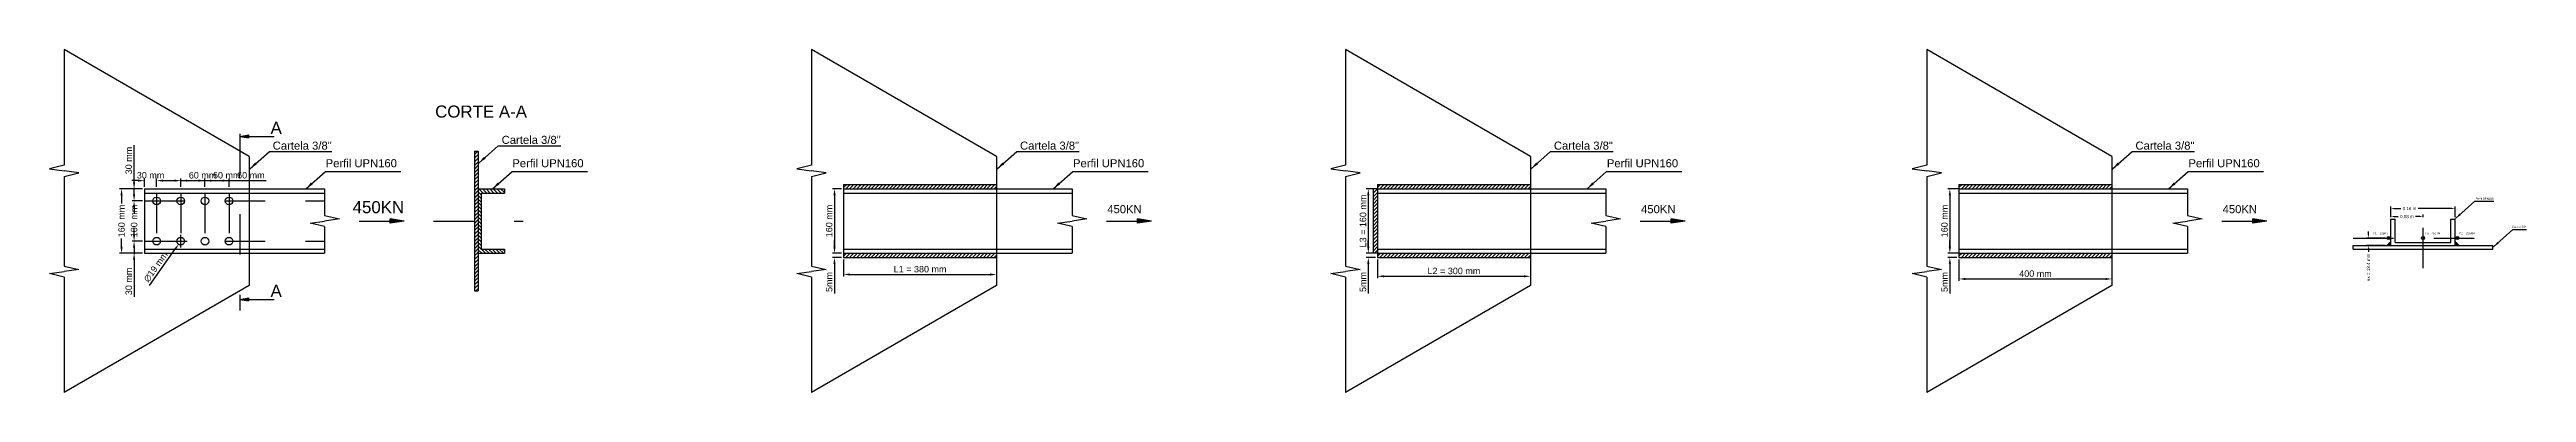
# Model space of a CAD drawing. Extents: x 274.46 to 280.61, y 48.22 to 49.07.
import ezdxf

# ---------------------------------------------------------------- set-up
doc = ezdxf.new("R2010")
doc.units = 0
doc.linetypes.add('ACAD_ISO03W100', pattern=[30, 12, -18])
doc.linetypes.add('DASHDOT', pattern=[25.4, 12.7, -6.35, 0, -6.35])
doc.layers.get('0').update_dxf_attribs({"linetype": 'CONTINUOUS'})
doc.layers.get('Defpoints').update_dxf_attribs({"linetype": 'CONTINUOUS'})
doc.layers.add('Cotas', color=250, linetype='CONTINUOUS')
doc.styles.get("Standard").update_dxf_attribs({"font": 'arial.ttf', "height": 0.008})
doc.dimstyles.new('Copy of STANDARD', dxfattribs={"dimtxt": 0.18, "dimasz": 0.008, "dimexe": 0.005, "dimexo": 0.005, "dimgap": 0.005, "dimtad": 0, "dimzin": 0, "dimdsep": 46, "dimtxsty": 'Standard', "dimcen": 0.008, "dimadec": 0, "dimazin": 0, "dimtfac": 1, "dimtofl": 0, "dimtmove": 0, "dimatfit": 3, "dimfxl": 0, "dimtolj": 1, "dimtzin": 0, "dimarcsym": 0})
doc.dimstyles.get("Standard").update_dxf_attribs({"dimtxt": 0.18, "dimasz": 0.016, "dimexe": 0.005, "dimexo": 0.005, "dimgap": 0.005, "dimtad": 0, "dimzin": 0, "dimdsep": 46, "dimtxsty": 'Standard', "dimcen": 0.016, "dimadec": 0, "dimazin": 0, "dimtfac": 1, "dimtofl": 0, "dimtmove": 0, "dimatfit": 3, "dimfxl": 0, "dimtolj": 1, "dimtzin": 0, "dimarcsym": 0})
pattern_1 = [(45, (1.326031, 0), (-0.00449012806, 0.00449012806), [])]
pattern_2 = [(45, (2.7706215, 0), (-0.00449012806, 0.00449012806), [])]

# ---------------------------------------------------------------- blocks, each defined once
blk = doc.blocks.new('*D0')
at = {"layer": 'Cotas', "color": 0, "lineweight": -2}
for p, q in [((274.6889, 48.7239), (274.6318, 48.7239)), ((274.6368, 48.7079), (274.6368, 48.6874)), ((274.6889, 48.5639), (274.6318, 48.5639)), ((274.6368, 48.5799), (274.6368, 48.6005))]:
    blk.add_line(p, q, dxfattribs=at)
at = {"layer": 'Cotas', "color": 0}
for points in [[(274.6341, 48.7079), (274.6394, 48.7079), (274.6368, 48.7239)], [(274.6341, 48.5799), (274.6394, 48.5799), (274.6368, 48.5639)]]:
    blk.add_solid(points, dxfattribs=at)
at = {"layer": 'Defpoints', "color": 0}
for p in [(274.6368, 48.7239), (274.6939, 48.7239), (274.6939, 48.5639)]:
    blk.add_point(p, dxfattribs=at)
at = {"layer": 'Cotas', "color": 0, "insert": (274.6368, 48.6439), "char_height": 0.016, "attachment_point": 5, "rotation": 90}
blk.add_mtext('\\A1;160 mm', dxfattribs=at)
blk = doc.blocks.new('*D1')
at = {"layer": 'Cotas', "color": 0, "lineweight": -2}
for p, q in [((274.6889, 48.6939), (274.6629, 48.6939)), ((274.6679, 48.7099), (274.6679, 48.7259)), ((274.6889, 48.5939), (274.6629, 48.5939)), ((274.6679, 48.5779), (274.6679, 48.5619))]:
    blk.add_line(p, q, dxfattribs=at)
at = {"layer": 'Cotas', "color": 0}
for points in [[(274.6652, 48.7099), (274.6706, 48.7099), (274.6679, 48.6939)], [(274.6652, 48.5779), (274.6706, 48.5779), (274.6679, 48.5939)]]:
    blk.add_solid(points, dxfattribs=at)
at = {"layer": 'Defpoints', "color": 0}
for p in [(274.6679, 48.6939), (274.6939, 48.6939), (274.6939, 48.5939)]:
    blk.add_point(p, dxfattribs=at)
at = {"layer": 'Cotas', "color": 0, "insert": (274.6679, 48.6439), "char_height": 0.016, "attachment_point": 5, "rotation": 90}
blk.add_mtext('\\A1;100 mm', dxfattribs=at)
blk = doc.blocks.new('*D2')
at = {"layer": 'Cotas', "color": 0, "lineweight": -2}
for p, q in [((274.7239, 48.7289), (274.7239, 48.7491)), ((274.7399, 48.7441), (274.7679, 48.7441)), ((274.7839, 48.7289), (274.7839, 48.7491)), ((274.7839, 48.7441), (274.876, 48.7441))]:
    blk.add_line(p, q, dxfattribs=at)
at = {"layer": 'Cotas', "color": 0}
for points in [[(274.7399, 48.7468), (274.7399, 48.7415), (274.7239, 48.7441)], [(274.7679, 48.7468), (274.7679, 48.7415), (274.7839, 48.7441)]]:
    blk.add_solid(points, dxfattribs=at)
at = {"layer": 'Defpoints', "color": 0}
for p in [(274.7839, 48.7441), (274.7239, 48.7239), (274.7839, 48.7239)]:
    blk.add_point(p, dxfattribs=at)
at = {"layer": 'Cotas', "color": 0, "insert": (274.838, 48.7573), "char_height": 0.016, "attachment_point": 5}
blk.add_mtext('\\A1;60 mm', dxfattribs=at)
blk = doc.blocks.new('*D3')
at = {"layer": 'Cotas', "color": 0, "lineweight": -2}
for p, q in [((274.7839, 48.7289), (274.7839, 48.7491)), ((274.7999, 48.7441), (274.8279, 48.7441)), ((274.8439, 48.7289), (274.8439, 48.7491)), ((274.8439, 48.7441), (274.936, 48.7441))]:
    blk.add_line(p, q, dxfattribs=at)
at = {"layer": 'Cotas', "color": 0}
for points in [[(274.7999, 48.7468), (274.7999, 48.7415), (274.7839, 48.7441)], [(274.8279, 48.7468), (274.8279, 48.7415), (274.8439, 48.7441)]]:
    blk.add_solid(points, dxfattribs=at)
at = {"layer": 'Defpoints', "color": 0}
for p in [(274.8439, 48.7441), (274.7839, 48.7239), (274.8439, 48.7239)]:
    blk.add_point(p, dxfattribs=at)
at = {"layer": 'Cotas', "color": 0, "insert": (274.898, 48.7573), "char_height": 0.016, "attachment_point": 5}
blk.add_mtext('\\A1;60 mm', dxfattribs=at)
blk = doc.blocks.new('*D4')
at = {"layer": 'Cotas', "color": 0, "lineweight": -2}
for p, q in [((274.8439, 48.7289), (274.8439, 48.7491)), ((274.8599, 48.7441), (274.8879, 48.7441)), ((274.9039, 48.7289), (274.9039, 48.7491)), ((274.9039, 48.7441), (274.996, 48.7441))]:
    blk.add_line(p, q, dxfattribs=at)
at = {"layer": 'Cotas', "color": 0}
for points in [[(274.8599, 48.7468), (274.8599, 48.7415), (274.8439, 48.7441)], [(274.8879, 48.7468), (274.8879, 48.7415), (274.9039, 48.7441)]]:
    blk.add_solid(points, dxfattribs=at)
at = {"layer": 'Defpoints', "color": 0}
for p in [(274.9039, 48.7441), (274.8439, 48.7239), (274.9039, 48.7239)]:
    blk.add_point(p, dxfattribs=at)
at = {"layer": 'Cotas', "color": 0, "insert": (274.958, 48.7573), "char_height": 0.016, "attachment_point": 5}
blk.add_mtext('\\A1;60 mm', dxfattribs=at)
blk = doc.blocks.new('*D5')
at = {"layer": 'Cotas', "color": 0, "lineweight": -2}
for p, q in [((274.6779, 48.7441), (274.6619, 48.7441)), ((274.6939, 48.7289), (274.6939, 48.7491)), ((274.7239, 48.7289), (274.7239, 48.7491)), ((274.7399, 48.7441), (274.7559, 48.7441))]:
    blk.add_line(p, q, dxfattribs=at)
at = {"layer": 'Cotas', "color": 0}
for points in [[(274.6779, 48.7468), (274.6779, 48.7415), (274.6939, 48.7441)], [(274.7399, 48.7468), (274.7399, 48.7415), (274.7239, 48.7441)]]:
    blk.add_solid(points, dxfattribs=at)
at = {"layer": 'Defpoints', "color": 0}
for p in [(274.7239, 48.7441), (274.6939, 48.7239), (274.7239, 48.7239)]:
    blk.add_point(p, dxfattribs=at)
at = {"layer": 'Cotas', "color": 0, "insert": (274.7089, 48.7573), "char_height": 0.016, "attachment_point": 5}
blk.add_mtext('\\A1;30 mm', dxfattribs=at)
blk = doc.blocks.new('*D6')
at = {"layer": 'Cotas', "color": 0, "lineweight": -2}
for p, q in [((274.6679, 48.6099), (274.6679, 48.6259)), ((274.6889, 48.5939), (274.6629, 48.5939)), ((274.6889, 48.5639), (274.6629, 48.5639)), ((274.6679, 48.5479), (274.6679, 48.456))]:
    blk.add_line(p, q, dxfattribs=at)
at = {"layer": 'Cotas', "color": 0}
for points in [[(274.6652, 48.6099), (274.6706, 48.6099), (274.6679, 48.5939)], [(274.6652, 48.5479), (274.6706, 48.5479), (274.6679, 48.5639)]]:
    blk.add_solid(points, dxfattribs=at)
at = {"layer": 'Defpoints', "color": 0}
for p in [(274.6679, 48.5939), (274.6939, 48.5939), (274.6939, 48.5639)]:
    blk.add_point(p, dxfattribs=at)
at = {"layer": 'Cotas', "color": 0, "insert": (274.6547, 48.494), "char_height": 0.016, "attachment_point": 5, "rotation": 90}
blk.add_mtext('\\A1;30 mm', dxfattribs=at)
blk = doc.blocks.new('*D7')
at = {"layer": 'Cotas', "color": 0, "lineweight": -2}
for p, q in [((274.6679, 48.7399), (274.6679, 48.8319)), ((274.6889, 48.7239), (274.6629, 48.7239)), ((274.6889, 48.6939), (274.6629, 48.6939)), ((274.6679, 48.6779), (274.6679, 48.6619))]:
    blk.add_line(p, q, dxfattribs=at)
at = {"layer": 'Cotas', "color": 0}
for points in [[(274.6652, 48.7399), (274.6706, 48.7399), (274.6679, 48.7239)], [(274.6652, 48.6779), (274.6706, 48.6779), (274.6679, 48.6939)]]:
    blk.add_solid(points, dxfattribs=at)
at = {"layer": 'Defpoints', "color": 0}
for p in [(274.6679, 48.6939), (274.6939, 48.7239), (274.6939, 48.6939)]:
    blk.add_point(p, dxfattribs=at)
at = {"layer": 'Cotas', "color": 0, "insert": (274.6547, 48.7939), "char_height": 0.016, "attachment_point": 5, "rotation": 90}
blk.add_mtext('\\A1;30 mm', dxfattribs=at)
blk = doc.blocks.new('*D8')
at = {"layer": 'Cotas', "color": 0, "lineweight": -2}
for p, q in [((274.7839, 48.5779), (274.7839, 48.6099)), ((274.7059, 48.484), (274.7692, 48.5731)), ((274.7679, 48.5939), (274.7999, 48.5939))]:
    blk.add_line(p, q, dxfattribs=at)
at = {"layer": 'Cotas', "color": 0}
blk.add_solid([(274.767, 48.5747), (274.7714, 48.5716), (274.7785, 48.5862)], dxfattribs=at)
at = {"layer": 'Defpoints', "color": 0}
for p in [(274.7785, 48.5862), (274.7894, 48.6017)]:
    blk.add_point(p, dxfattribs=at)
at = {"layer": 'Cotas', "color": 0, "insert": (274.7218, 48.5299), "char_height": 0.016, "attachment_point": 5, "rotation": 54.62993}
blk.add_mtext('\\A1;∅19 mm', dxfattribs=at)
blk = doc.blocks.new('*D58')
at = {"layer": 'Cotas', "color": 0, "lineweight": -2}
for p, q in [((276.4304, 48.5483), (276.4304, 48.5061)), ((276.8104, 48.5483), (276.8104, 48.5061)), ((276.4464, 48.5111), (276.7944, 48.5111))]:
    blk.add_line(p, q, dxfattribs=at)
at = {"layer": 'Cotas', "color": 0}
for points in [[(276.4464, 48.5138), (276.4464, 48.5085), (276.4304, 48.5111)], [(276.7944, 48.5138), (276.7944, 48.5085), (276.8104, 48.5111)]]:
    blk.add_solid(points, dxfattribs=at)
at = {"layer": 'Defpoints', "color": 0}
for p in [(276.4304, 48.5533), (276.8104, 48.5533), (276.8104, 48.5111)]:
    blk.add_point(p, dxfattribs=at)
at = {"layer": 'Cotas', "color": 0, "insert": (276.6204, 48.5243), "char_height": 0.016, "attachment_point": 5}
blk.add_mtext('\\A1;L1 = 380 mm', dxfattribs=at)
blk = doc.blocks.new('*D59')
at = {"layer": 'Cotas', "color": 0, "lineweight": -2}
for p, q in [((276.4254, 48.7239), (276.4027, 48.7239)), ((276.4077, 48.7079), (276.4077, 48.5799)), ((276.4254, 48.5639), (276.4027, 48.5639))]:
    blk.add_line(p, q, dxfattribs=at)
at = {"layer": 'Cotas', "color": 0}
for points in [[(276.405, 48.7079), (276.4104, 48.7079), (276.4077, 48.7239)], [(276.405, 48.5799), (276.4104, 48.5799), (276.4077, 48.5639)]]:
    blk.add_solid(points, dxfattribs=at)
at = {"layer": 'Defpoints', "color": 0}
for p in [(276.4304, 48.7239), (276.4077, 48.5639), (276.4304, 48.5639)]:
    blk.add_point(p, dxfattribs=at)
at = {"layer": 'Cotas', "color": 0, "insert": (276.3945, 48.6439), "char_height": 0.016, "attachment_point": 5, "rotation": 90}
blk.add_mtext('\\A1;160 mm', dxfattribs=at)
blk = doc.blocks.new('*D60')
at = {"layer": 'Cotas', "color": 0, "lineweight": -2}
for p, q in [((276.4254, 48.5639), (276.4027, 48.5639)), ((276.4254, 48.5533), (276.4027, 48.5533)), ((276.4077, 48.5799), (276.4077, 48.5959)), ((276.4077, 48.5373), (276.4077, 48.464))]:
    blk.add_line(p, q, dxfattribs=at)
at = {"layer": 'Cotas', "color": 0}
for points in [[(276.405, 48.5799), (276.4104, 48.5799), (276.4077, 48.5639)], [(276.405, 48.5373), (276.4104, 48.5373), (276.4077, 48.5533)]]:
    blk.add_solid(points, dxfattribs=at)
at = {"layer": 'Defpoints', "color": 0}
for p in [(276.4077, 48.5533), (276.4304, 48.5639), (276.4304, 48.5533)]:
    blk.add_point(p, dxfattribs=at)
at = {"layer": 'Cotas', "color": 0, "insert": (276.3946, 48.4926), "char_height": 0.016, "attachment_point": 5, "rotation": 90}
blk.add_mtext('\\A1;5mm', dxfattribs=at)
blk = doc.blocks.new('*D63')
at = {"layer": 'Cotas', "color": 0, "lineweight": -2}
for p, q in [((277.7514, 48.5639), (277.7287, 48.5639)), ((277.7514, 48.5533), (277.7287, 48.5533)), ((277.7337, 48.5799), (277.7337, 48.5959)), ((277.7337, 48.5373), (277.7337, 48.464))]:
    blk.add_line(p, q, dxfattribs=at)
at = {"layer": 'Cotas', "color": 0}
for points in [[(277.7311, 48.5799), (277.7364, 48.5799), (277.7337, 48.5639)], [(277.7311, 48.5373), (277.7364, 48.5373), (277.7337, 48.5533)]]:
    blk.add_solid(points, dxfattribs=at)
at = {"layer": 'Defpoints', "color": 0}
for p in [(277.7337, 48.5533), (277.7564, 48.5639), (277.7564, 48.5533)]:
    blk.add_point(p, dxfattribs=at)
at = {"layer": 'Cotas', "color": 0, "insert": (277.7206, 48.4926), "char_height": 0.016, "attachment_point": 5, "rotation": 90}
blk.add_mtext('\\A1;5mm', dxfattribs=at)
blk = doc.blocks.new('*D61')
at = {"layer": 'Cotas', "color": 0, "lineweight": -2}
for p, q in [((277.7564, 48.5483), (277.7564, 48.5017)), ((278.1364, 48.5483), (278.1364, 48.5017)), ((277.7724, 48.5067), (278.1204, 48.5067))]:
    blk.add_line(p, q, dxfattribs=at)
at = {"layer": 'Cotas', "color": 0}
for points in [[(277.7724, 48.5093), (277.7724, 48.504), (277.7564, 48.5067)], [(278.1204, 48.5093), (278.1204, 48.504), (278.1364, 48.5067)]]:
    blk.add_solid(points, dxfattribs=at)
at = {"layer": 'Defpoints', "color": 0}
for p in [(277.7564, 48.5533), (278.1364, 48.5533), (278.1364, 48.5067)]:
    blk.add_point(p, dxfattribs=at)
at = {"layer": 'Cotas', "color": 0, "insert": (277.9464, 48.5199), "char_height": 0.016, "attachment_point": 5}
blk.add_mtext('\\A1;L2 = 300 mm', dxfattribs=at)
blk = doc.blocks.new('*D66')
at = {"layer": 'Cotas', "color": 0, "lineweight": -2}
for p, q in [((279.201, 48.5483), (279.201, 48.4951)), ((279.581, 48.5483), (279.581, 48.4951)), ((279.217, 48.5001), (279.565, 48.5001))]:
    blk.add_line(p, q, dxfattribs=at)
at = {"layer": 'Cotas', "color": 0}
for points in [[(279.217, 48.5027), (279.217, 48.4974), (279.201, 48.5001)], [(279.565, 48.5027), (279.565, 48.4974), (279.581, 48.5001)]]:
    blk.add_solid(points, dxfattribs=at)
at = {"layer": 'Defpoints', "color": 0}
for p in [(279.201, 48.5533), (279.581, 48.5533), (279.581, 48.5001)]:
    blk.add_point(p, dxfattribs=at)
at = {"layer": 'Cotas', "color": 0, "insert": (279.391, 48.5132), "char_height": 0.016, "attachment_point": 5}
blk.add_mtext('\\A1;400 mm', dxfattribs=at)
blk = doc.blocks.new('*D65')
at = {"layer": 'Cotas', "color": 0, "lineweight": -2}
for p, q in [((279.196, 48.7239), (279.1733, 48.7239)), ((279.1783, 48.7079), (279.1783, 48.5799)), ((279.196, 48.5639), (279.1733, 48.5639))]:
    blk.add_line(p, q, dxfattribs=at)
at = {"layer": 'Cotas', "color": 0}
for points in [[(279.1756, 48.7079), (279.181, 48.7079), (279.1783, 48.7239)], [(279.1756, 48.5799), (279.181, 48.5799), (279.1783, 48.5639)]]:
    blk.add_solid(points, dxfattribs=at)
at = {"layer": 'Defpoints', "color": 0}
for p in [(279.201, 48.7239), (279.1783, 48.5639), (279.201, 48.5639)]:
    blk.add_point(p, dxfattribs=at)
at = {"layer": 'Cotas', "color": 0, "insert": (279.1651, 48.6439), "char_height": 0.016, "attachment_point": 5, "rotation": 90}
blk.add_mtext('\\A1;160 mm', dxfattribs=at)
blk = doc.blocks.new('*D64')
at = {"layer": 'Cotas', "color": 0, "lineweight": -2}
for p, q in [((279.196, 48.5639), (279.1733, 48.5639)), ((279.196, 48.5533), (279.1733, 48.5533)), ((279.1783, 48.5799), (279.1783, 48.5959)), ((279.1783, 48.5373), (279.1783, 48.464))]:
    blk.add_line(p, q, dxfattribs=at)
at = {"layer": 'Cotas', "color": 0}
for points in [[(279.1756, 48.5799), (279.181, 48.5799), (279.1783, 48.5639)], [(279.1756, 48.5373), (279.181, 48.5373), (279.1783, 48.5533)]]:
    blk.add_solid(points, dxfattribs=at)
at = {"layer": 'Defpoints', "color": 0}
for p in [(279.1783, 48.5533), (279.201, 48.5639), (279.201, 48.5533)]:
    blk.add_point(p, dxfattribs=at)
at = {"layer": 'Cotas', "color": 0, "insert": (279.1652, 48.4926), "char_height": 0.016, "attachment_point": 5, "rotation": 90}
blk.add_mtext('\\A1;5mm', dxfattribs=at)
blk = doc.blocks.new('*D67')
at = {"layer": 'Cotas', "color": 0, "lineweight": -2}
for p, q in [((280.2181, 48.6097), (280.2181, 48.6177)), ((280.2593, 48.6017), (280.2131, 48.6017)), ((280.2593, 48.5833), (280.2131, 48.5833)), ((280.2181, 48.5753), (280.2181, 48.5673))]:
    blk.add_line(p, q, dxfattribs=at)
at = {"layer": 'Cotas', "color": 0}
for points in [[(280.2168, 48.6097), (280.2194, 48.6097), (280.2181, 48.6017)], [(280.2168, 48.5753), (280.2194, 48.5753), (280.2181, 48.5833)]]:
    blk.add_solid(points, dxfattribs=at)
at = {"layer": 'Defpoints', "color": 0}
for p in [(280.2181, 48.5833), (280.2643, 48.6017), (280.2643, 48.5833)]:
    blk.add_point(p, dxfattribs=at)
at = {"layer": 'Cotas', "color": 0, "insert": (280.2181, 48.5289), "char_height": 0.008, "attachment_point": 5, "rotation": 90}
blk.add_mtext('\\A1;ex = 18.4 mm', dxfattribs=at)
blk = doc.blocks.new('*D68')
at = {"layer": 'Cotas', "color": 0, "lineweight": -2}
for p, q in [((280.2736, 48.6533), (280.2736, 48.6798)), ((280.2816, 48.6748), (280.2986, 48.6748)), ((280.4256, 48.6748), (280.3416, 48.6748)), ((280.4336, 48.6533), (280.4336, 48.6798))]:
    blk.add_line(p, q, dxfattribs=at)
at = {"layer": 'Cotas', "color": 0}
for points in [[(280.2816, 48.6761), (280.2816, 48.6735), (280.2736, 48.6748)], [(280.4256, 48.6761), (280.4256, 48.6735), (280.4336, 48.6748)]]:
    blk.add_solid(points, dxfattribs=at)
at = {"layer": 'Defpoints', "color": 0}
for p in [(280.4336, 48.6748), (280.2736, 48.6483), (280.4336, 48.6483)]:
    blk.add_point(p, dxfattribs=at)
at = {"layer": 'Cotas', "color": 0, "insert": (280.3201, 48.6748), "char_height": 0.008, "attachment_point": 5}
blk.add_mtext('\\A1;0.16 m', dxfattribs=at)
blk = doc.blocks.new('*D69')
at = {"layer": 'Cotas', "color": 0, "lineweight": -2}
for p, q in [((280.2736, 48.6533), (280.2736, 48.6599)), ((280.2816, 48.6549), (280.2921, 48.6549)), ((280.3456, 48.6549), (280.3351, 48.6549)), ((280.3536, 48.6533), (280.3536, 48.6599))]:
    blk.add_line(p, q, dxfattribs=at)
at = {"layer": 'Cotas', "color": 0}
for points in [[(280.2816, 48.6563), (280.2816, 48.6536), (280.2736, 48.6549)], [(280.3456, 48.6563), (280.3456, 48.6536), (280.3536, 48.6549)]]:
    blk.add_solid(points, dxfattribs=at)
at = {"layer": 'Defpoints', "color": 0}
for p in [(280.2736, 48.6483), (280.3536, 48.6549), (280.3536, 48.6483)]:
    blk.add_point(p, dxfattribs=at)
at = {"layer": 'Cotas', "color": 0, "insert": (280.3136, 48.6549), "char_height": 0.008, "attachment_point": 5}
blk.add_mtext('\\A1;0.08 m', dxfattribs=at)

msp = doc.modelspace()

# ---------------------------------------------------------------- hatches: boundary and pattern name
at = {"ltscale": 0.0005}
for points in [[(274.9309, 48.854), (274.9524, 48.85), (274.9524, 48.8579)], [(275.3385, 48.6439), (275.3039, 48.6491), (275.3039, 48.6388)], [(277.1949, 48.6439), (277.1603, 48.6491), (277.1603, 48.6388)], [(278.5209, 48.6439), (278.4864, 48.6491), (278.4864, 48.6388)], [(279.9655, 48.6439), (279.931, 48.6491), (279.931, 48.6388)], [(274.9309, 48.4495), (274.9524, 48.4455), (274.9524, 48.4534)]]:
    msp.add_hatch(color=256, dxfattribs=at).paths.add_polyline_path(points)
h = msp.add_hatch()
h.set_pattern_fill('LINE', color=256, scale=0.002, angle=45, style=0)
h.set_pattern_definition([(45, (-0.046765, 0), (-0.00449012806, 0.00449012806), [])])
h.paths.add_polyline_path([(275.5133, 48.4706), (275.5228, 48.4706), (275.5228, 48.8173), (275.5133, 48.8173)])
h = msp.add_hatch()
h.set_pattern_fill('LINE', color=256, scale=0.002, angle=45, style=0)
h.paths.add_polyline_path([(276.8104, 48.7239), (276.8104, 48.7346), (276.4304, 48.7346), (276.4304, 48.7239)])
h = msp.add_hatch()
h.set_pattern_fill('LINE', color=256, scale=0.002, angle=45, style=0)
h.set_pattern_definition(pattern_1)
h.paths.add_polyline_path([(278.1364, 48.7239), (278.1364, 48.7346), (277.7564, 48.7346), (277.7564, 48.7239)])
h = msp.add_hatch()
h.set_pattern_fill('LINE', color=256, scale=0.002, angle=45, style=0)
h.set_pattern_definition(pattern_2)
h.paths.add_polyline_path([(279.581, 48.7239), (279.581, 48.7346), (279.201, 48.7346), (279.201, 48.7239)])
h = msp.add_hatch()
h.set_pattern_fill('LINE', color=256, scale=0.002, angle=135, style=0)
h.set_pattern_definition([(135, (-0.046765, 0), (-0.00449012806, -0.00449012806), [])])
h.paths.add_polyline_path([(275.5228, 48.7239), (275.5228, 48.5639), (275.5878, 48.5639), (275.5878, 48.5744), (275.5303, 48.5744), (275.5303, 48.7134), (275.5878, 48.7134), (275.5878, 48.7239)])
h = msp.add_hatch()
h.set_pattern_fill('LINE', color=256, scale=0.002, angle=45, style=0)
h.paths.add_polyline_path([(277.7564, 48.7239), (277.7454, 48.7239), (277.7454, 48.5639), (277.7564, 48.5639)])
h = msp.add_hatch()
h.set_pattern_fill('LINE', color=256, scale=0.002, angle=45, style=0)
h.paths.add_polyline_path([(276.8104, 48.5639), (276.4304, 48.5639), (276.4304, 48.5533), (276.8104, 48.5533)])
h = msp.add_hatch()
h.set_pattern_fill('LINE', color=256, scale=0.002, angle=45, style=0)
h.set_pattern_definition(pattern_1)
h.paths.add_polyline_path([(278.1364, 48.5639), (277.7564, 48.5639), (277.7564, 48.5533), (278.1364, 48.5533)])
h = msp.add_hatch()
h.set_pattern_fill('LINE', color=256, scale=0.002, angle=45, style=0)
h.set_pattern_definition(pattern_2)
h.paths.add_polyline_path([(279.581, 48.5639), (279.201, 48.5639), (279.201, 48.5533), (279.581, 48.5533)])
for points in [[(280.2736, 48.593), (280.2639, 48.5833), (280.2736, 48.5833)], [(280.2691, 48.6017, 1), (280.2669, 48.6017, 1)], [(280.3547, 48.6017, 1), (280.3525, 48.6017, 1)], [(280.4336, 48.593), (280.4336, 48.5833), (280.4433, 48.5833)], [(280.4402, 48.6017, 1), (280.4381, 48.6017, 1)]]:
    msp.add_hatch(color=256).paths.add_polyline_path(points)

# ---------------------------------------------------------------- linework, layer by layer
for p, q in [((274.4943, 49.0693), (274.4943, 48.7822)), ((274.9539, 48.8039), (274.4943, 49.0693)), ((276.8104, 48.8039), (276.3508, 49.0693)), ((276.3508, 49.0693), (276.3508, 48.7822)), ((277.6768, 49.0693), (277.6768, 48.7822)), ((278.1364, 48.8039), (277.6768, 49.0693)), ((279.581, 48.8039), (279.1214, 49.0693)), ((279.1214, 49.0693), (279.1214, 48.7822)), ((274.9309, 48.854), (274.9524, 48.8579)), ((274.9309, 48.854), (274.9524, 48.85)), ((274.9524, 48.8579), (274.9524, 48.85)), ((274.9524, 48.854), (275.016, 48.854)), ((274.9539, 48.8039), (274.9539, 48.4839)), ((275.5133, 48.8173), (275.5228, 48.8173)), ((275.5133, 48.8173), (275.5133, 48.4706)), ((275.5228, 48.8173), (275.5228, 48.4706)), ((276.8104, 48.8039), (276.8104, 48.4839)), ((278.1364, 48.8039), (278.1364, 48.4839)), ((279.581, 48.8039), (279.581, 48.4839)), ((274.4943, 48.7822), (274.4579, 48.7734)), ((274.4579, 48.7734), (274.4943, 48.7685)), ((274.5308, 48.7635), (274.4943, 48.7685)), ((274.4943, 48.7547), (274.5308, 48.7635)), ((274.4943, 48.7547), (274.4943, 48.5321)), ((276.3508, 48.7822), (276.3143, 48.7734)), ((276.3143, 48.7734), (276.3508, 48.7685)), ((276.3872, 48.7635), (276.3508, 48.7685)), ((276.3508, 48.7547), (276.3872, 48.7635)), ((276.3508, 48.7547), (276.3508, 48.5321)), ((276.4304, 48.7346), (276.4304, 48.5533)), ((277.6768, 48.7822), (277.6403, 48.7734)), ((277.6403, 48.7734), (277.6768, 48.7685)), ((277.7133, 48.7635), (277.6768, 48.7685)), ((277.6768, 48.7547), (277.7133, 48.7635)), ((277.6768, 48.7547), (277.6768, 48.5321)), ((277.7564, 48.7346), (277.7564, 48.5533)), ((279.1214, 48.7822), (279.0849, 48.7734)), ((279.0849, 48.7734), (279.1214, 48.7685)), ((279.1579, 48.7635), (279.1214, 48.7685)), ((279.1214, 48.7547), (279.1579, 48.7635)), ((279.1214, 48.7547), (279.1214, 48.5321)), ((279.201, 48.7346), (279.201, 48.5533)), ((275.1413, 48.7239), (275.1413, 48.6577)), ((275.5228, 48.7239), (275.5878, 48.7239)), ((275.5303, 48.7134), (275.5878, 48.7134)), ((275.5303, 48.7134), (275.5303, 48.5744)), ((275.5878, 48.7239), (275.5878, 48.7134)), ((276.9978, 48.7239), (276.9978, 48.6577)), ((277.7454, 48.7239), (277.7454, 48.5639)), ((278.3238, 48.7239), (278.3238, 48.6577)), ((279.7684, 48.7239), (279.7684, 48.6577)), ((275.1049, 48.6389), (275.1413, 48.6439)), ((275.1413, 48.6302), (275.1049, 48.6389)), ((275.1413, 48.6577), (275.1778, 48.6489)), ((275.1778, 48.6489), (275.1413, 48.6439)), ((275.1413, 48.6302), (275.1413, 48.5639)), ((275.2268, 48.6439), (275.3039, 48.6439)), ((275.3039, 48.6388), (275.3039, 48.6491)), ((275.3385, 48.6439), (275.3039, 48.6491)), ((275.3385, 48.6439), (275.3039, 48.6388)), ((276.9613, 48.6389), (276.9978, 48.6439)), ((276.9978, 48.6302), (276.9613, 48.6389)), ((276.9978, 48.6577), (277.0342, 48.6489)), ((277.0342, 48.6489), (276.9978, 48.6439)), ((276.9978, 48.6302), (276.9978, 48.5639)), ((277.0833, 48.6439), (277.1603, 48.6439)), ((277.1949, 48.6439), (277.1603, 48.6491)), ((277.1603, 48.6388), (277.1603, 48.6491)), ((277.1949, 48.6439), (277.1603, 48.6388)), ((278.2873, 48.6389), (278.3238, 48.6439)), ((278.3238, 48.6302), (278.2873, 48.6389)), ((278.3238, 48.6577), (278.3602, 48.6489)), ((278.3602, 48.6489), (278.3238, 48.6439)), ((278.3238, 48.6302), (278.3238, 48.5639)), ((278.4093, 48.6439), (278.4864, 48.6439)), ((278.4864, 48.6388), (278.4864, 48.6491)), ((278.5209, 48.6439), (278.4864, 48.6491)), ((278.5209, 48.6439), (278.4864, 48.6388)), ((279.7319, 48.6389), (279.7684, 48.6439)), ((279.7684, 48.6302), (279.7319, 48.6389)), ((279.7684, 48.6577), (279.8048, 48.6489)), ((279.8048, 48.6489), (279.7684, 48.6439)), ((279.7684, 48.6302), (279.7684, 48.5639)), ((279.8539, 48.6439), (279.931, 48.6439)), ((279.931, 48.6388), (279.931, 48.6491)), ((279.9655, 48.6439), (279.931, 48.6491)), ((279.9655, 48.6439), (279.931, 48.6388)), ((280.2736, 48.5833), (280.2736, 48.6483)), ((280.2736, 48.6483), (280.2841, 48.6483)), ((280.2841, 48.5908), (280.2841, 48.6483)), ((280.4231, 48.6483), (280.4336, 48.6483)), ((280.4231, 48.5908), (280.4231, 48.6483)), ((280.4336, 48.5833), (280.4336, 48.6483)), ((275.5228, 48.5639), (275.5878, 48.5639)), ((275.5303, 48.5744), (275.5878, 48.5744)), ((275.5878, 48.5744), (275.5878, 48.5639)), ((280.1803, 48.5833), (280.5269, 48.5833)), ((280.1803, 48.5738), (280.1803, 48.5833)), ((280.1803, 48.5738), (280.5269, 48.5738)), ((280.2841, 48.5908), (280.4231, 48.5908)), ((280.5269, 48.5738), (280.5269, 48.5833)), ((274.4579, 48.5133), (274.4943, 48.5183)), ((274.4943, 48.5045), (274.4579, 48.5133)), ((274.4943, 48.5321), (274.5308, 48.5233)), ((274.5308, 48.5233), (274.4943, 48.5183)), ((274.4943, 48.5045), (274.4943, 48.2186)), ((274.9539, 48.4839), (274.4943, 48.2186)), ((276.3143, 48.5133), (276.3508, 48.5183)), ((276.3508, 48.5045), (276.3143, 48.5133)), ((276.3508, 48.5321), (276.3872, 48.5233)), ((276.3872, 48.5233), (276.3508, 48.5183)), ((276.3508, 48.5045), (276.3508, 48.2186)), ((276.8104, 48.4839), (276.3508, 48.2186)), ((277.6403, 48.5133), (277.6768, 48.5183)), ((277.6768, 48.5045), (277.6403, 48.5133)), ((277.6768, 48.5321), (277.7133, 48.5233)), ((277.7133, 48.5233), (277.6768, 48.5183)), ((277.6768, 48.5045), (277.6768, 48.2186)), ((278.1364, 48.4839), (277.6768, 48.2186)), ((279.0849, 48.5133), (279.1214, 48.5183)), ((279.1214, 48.5045), (279.0849, 48.5133)), ((279.1214, 48.5321), (279.1579, 48.5233)), ((279.1579, 48.5233), (279.1214, 48.5183)), ((279.1214, 48.5045), (279.1214, 48.2186)), ((279.581, 48.4839), (279.1214, 48.2186)), ((274.9309, 48.4495), (274.9524, 48.4534)), ((274.9309, 48.4495), (274.9524, 48.4455)), ((274.9524, 48.4534), (274.9524, 48.4455)), ((274.9524, 48.4495), (275.016, 48.4495)), ((275.5133, 48.4706), (275.5228, 48.4706))]:
    msp.add_line(p, q, dxfattribs=at)
at = {"linetype": 'DASHDOT', "ltscale": 0.001}
for p, q in [((274.9309, 48.8605), (274.9309, 48.4222)), ((275.4117, 48.6439), (275.6342, 48.6439))]:
    msp.add_line(p, q, dxfattribs=at)
for p, q in [((276.4304, 48.7346), (276.8104, 48.7346)), ((277.7564, 48.7346), (278.1364, 48.7346)), ((279.201, 48.7346), (279.581, 48.7346)), ((274.6939, 48.7239), (275.1413, 48.7239)), ((274.6939, 48.7239), (274.6939, 48.5639)), ((274.6939, 48.7134), (275.1413, 48.7134)), ((276.4304, 48.7239), (276.9978, 48.7239)), ((276.4304, 48.7134), (276.9978, 48.7134)), ((277.7564, 48.7239), (277.7454, 48.7239)), ((277.7564, 48.7239), (278.3238, 48.7239)), ((277.7564, 48.7134), (278.3238, 48.7134)), ((279.201, 48.7239), (279.19, 48.7239)), ((279.201, 48.7239), (279.7684, 48.7239)), ((279.201, 48.7134), (279.7684, 48.7134)), ((274.6939, 48.5744), (275.1413, 48.5744)), ((274.6939, 48.5639), (275.1413, 48.5639)), ((276.4304, 48.5744), (276.9978, 48.5744)), ((276.4304, 48.5639), (276.9978, 48.5639)), ((276.4304, 48.5533), (276.8104, 48.5533)), ((277.7564, 48.5639), (277.7454, 48.5639)), ((277.7564, 48.5744), (278.3238, 48.5744)), ((277.7564, 48.5639), (278.3238, 48.5639)), ((277.7564, 48.5533), (278.1364, 48.5533)), ((279.201, 48.5639), (279.19, 48.5639)), ((279.201, 48.5744), (279.7684, 48.5744)), ((279.201, 48.5639), (279.7684, 48.5639)), ((279.201, 48.5533), (279.581, 48.5533)), ((280.2639, 48.5833), (280.2736, 48.593)), ((280.4433, 48.5833), (280.4336, 48.593))]:
    msp.add_line(p, q)
at = {"linetype": 'ACAD_ISO03W100', "ltscale": 0.0005}
for p, q in [((274.6939, 48.6939), (275.1413, 48.6939)), ((274.7239, 48.7134), (274.7239, 48.5744)), ((274.7839, 48.7134), (274.7839, 48.5744)), ((274.8439, 48.7134), (274.8439, 48.5744)), ((274.9039, 48.7134), (274.9039, 48.5744)), ((274.6939, 48.5939), (275.1413, 48.5939))]:
    msp.add_line(p, q, dxfattribs=at)
for centre, radius in [((274.7239, 48.6939), 0.0095), ((274.7839, 48.6939), 0.0095), ((274.8439, 48.6939), 0.0095), ((274.9039, 48.6939), 0.0095), ((274.7239, 48.5939), 0.0095), ((274.7839, 48.5939), 0.0095), ((274.8439, 48.5939), 0.0095), ((274.9039, 48.5939), 0.0095), ((280.268, 48.6017), 0.00374), ((280.268, 48.6017), 0.00108), ((280.3536, 48.6017), 0.00374), ((280.3536, 48.6017), 0.00108), ((280.4392, 48.6017), 0.00374), ((280.4392, 48.6017), 0.00108)]:
    msp.add_circle(centre, radius)
at = {"layer": 'Cotas'}
for p, q in [((277.7514, 48.7239), (277.7287, 48.7239)), ((277.7337, 48.7079), (277.7337, 48.5799)), ((277.7514, 48.5639), (277.7287, 48.5639))]:
    msp.add_line(p, q, dxfattribs=at)
at = {"layer": 'Cotas', "linetype": 'DASHDOT', "ltscale": 0.001}
for p, q in [((280.3536, 48.5272), (280.3536, 48.6947)), ((280.1803, 48.6017), (280.5269, 48.6017))]:
    msp.add_line(p, q, dxfattribs=at)
at = {"layer": 'Cotas'}
for points in [[(277.7311, 48.7079), (277.7364, 48.7079), (277.7337, 48.7239)], [(277.7311, 48.5799), (277.7364, 48.5799), (277.7337, 48.5639)]]:
    msp.add_solid(points, dxfattribs=at)

# ---------------------------------------------------------------- texts
for s, height, p in [('CORTE A-A', 0.03, (275.4157, 48.9005)), ('A', 0.03, (275.0069, 48.8601)), ('Cartela 3/8"', 0.02, (275.581, 48.8353)), ('Cartela 3/8"', 0.02, (275.0122, 48.821)), ('Perfil UPN160', 0.02, (275.1438, 48.7773)), ('Perfil UPN160', 0.02, (275.6075, 48.7773)), ('Cartela 3/8"', 0.02, (276.8686, 48.821)), ('Perfil UPN160', 0.02, (277.0002, 48.7773)), ('Cartela 3/8"', 0.02, (278.1947, 48.821)), ('Perfil UPN160', 0.02, (278.3263, 48.7773)), ('Cartela 3/8"', 0.02, (279.6393, 48.821)), ('Perfil UPN160', 0.02, (279.7709, 48.7773)), ('450KN', 0.03, (275.2107, 48.6633)), ('450KN', 0.02, (277.0853, 48.6633)), ('450KN', 0.02, (278.4113, 48.6633)), ('450KN', 0.02, (279.8559, 48.6633)), ('A', 0.03, (275.0069, 48.4556))]:
    msp.add_text(s, height=height).set_placement(p)
for s, p in [('Perfil UPN160', (280.4843, 48.6969)), ('P1 = 225KN', (280.2296, 48.611)), ('Fu = 450KN', (280.3588, 48.611)), ('P2 = 225KN', (280.4439, 48.611)), ('Cartela 3/8"', (280.5742, 48.627))]:
    msp.add_text(s, height=0.005, dxfattribs=at).set_placement(p)
at = {"layer": 'Cotas', "insert": (277.7206, 48.6439), "char_height": 0.016, "attachment_point": 5, "rotation": 90}
msp.add_mtext('L3 = 160 mm', dxfattribs=at)

# ---------------------------------------------------------------- dimensions: what is measured, and where the dimension line sits
at = {"layer": 'Cotas'}
for base, p1, p2, override, picture, middle in [((274.6679, 48.6939), (274.6939, 48.7239), (274.6939, 48.6939), {"dimtad": 1, "dimjust": 1, "dimdec": 0, "dimlfac": 1000, "dimpost": ' mm'}, '*D7', (274.6547, 48.7939)), ((274.6368, 48.7239), (274.6939, 48.5639), (274.6939, 48.7239), {"dimdec": 0, "dimlfac": 1000, "dimpost": ' mm'}, '*D0', (274.6368, 48.6439)), ((274.6679, 48.6939), (274.6939, 48.5939), (274.6939, 48.6939), {"dimdec": 0, "dimlfac": 1000, "dimpost": ' mm'}, '*D1', (274.6679, 48.6439)), ((276.4077, 48.5639), (276.4304, 48.7239), (276.4304, 48.5639), {"dimtad": 1, "dimdec": 0, "dimlfac": 1000, "dimpost": ' mm'}, '*D59', (276.3945, 48.6439)), ((279.1783, 48.5639), (279.201, 48.7239), (279.201, 48.5639), {"dimtad": 1, "dimdec": 0, "dimlfac": 1000, "dimpost": ' mm'}, '*D65', (279.1651, 48.6439)), ((274.6679, 48.5939), (274.6939, 48.5639), (274.6939, 48.5939), {"dimtad": 1, "dimjust": 1, "dimdec": 0, "dimlfac": 1000, "dimpost": ' mm'}, '*D6', (274.6547, 48.494))]:
    dim = msp.add_linear_dim(base=base, p1=p1, p2=p2, angle=90, dimstyle='Standard', override=override, dxfattribs=at)
    dim.commit()
    dim.dimension.update_dxf_attribs({"geometry": picture, "text_midpoint": middle})
for base, p1, p2, dimstyle, override, picture, middle in [((274.7239, 48.7441), (274.6939, 48.7239), (274.7239, 48.7239), 'Standard', {"dimtad": 1, "dimdec": 0, "dimlfac": 1000, "dimpost": ' mm'}, '*D5', (274.7089, 48.7441)), ((280.4336, 48.6748), (280.2736, 48.6483), (280.4336, 48.6483), 'Copy of STANDARD', {"dimpost": ' m'}, '*D68', (280.3201, 48.6748))]:
    dim = msp.add_linear_dim(base=base, p1=p1, p2=p2, dimstyle=dimstyle, override=override, dxfattribs=at)
    dim.commit()
    dim.dimension.update_dxf_attribs({"geometry": picture, "text_midpoint": middle, "dimtype": 160})
for base, p1, p2, dimstyle, override, picture, middle in [((274.7839, 48.7441), (274.7239, 48.7239), (274.7839, 48.7239), 'Standard', {"dimtad": 1, "dimdec": 0, "dimlfac": 1000, "dimpost": ' mm'}, '*D2', (274.838, 48.7573)), ((274.8439, 48.7441), (274.7839, 48.7239), (274.8439, 48.7239), 'Standard', {"dimtad": 1, "dimdec": 0, "dimlfac": 1000, "dimpost": ' mm'}, '*D3', (274.898, 48.7573)), ((274.9039, 48.7441), (274.8439, 48.7239), (274.9039, 48.7239), 'Standard', {"dimtad": 1, "dimdec": 0, "dimlfac": 1000, "dimpost": ' mm'}, '*D4', (274.958, 48.7573)), ((280.3536, 48.6549), (280.2736, 48.6483), (280.3536, 48.6483), 'Copy of STANDARD', {"dimpost": ' m'}, '*D69', (280.3136, 48.6549))]:
    dim = msp.add_linear_dim(base=base, p1=p1, p2=p2, dimstyle=dimstyle, override=override, dxfattribs=at)
    dim.commit()
    dim.dimension.update_dxf_attribs({"geometry": picture, "text_midpoint": middle})
dim = msp.add_diameter_dim_2p(p1=(274.7894, 48.6017), p2=(274.7785, 48.5862), dimstyle='Standard', override={"dimtad": 1, "dimdec": 0, "dimlfac": 1000, "dimpost": ' mm'}, dxfattribs=at)
dim.commit()
dim.dimension.update_dxf_attribs({"geometry": '*D8', "text_midpoint": (274.7329, 48.522)})
for base, p1, p2, text, dimstyle, override, picture, middle in [((280.2181, 48.5833), (280.2643, 48.6017), (280.2643, 48.5833), 'ex = 18.4 mm', 'Copy of STANDARD', {"dimpost": ' m'}, '*D67', (280.2181, 48.5289)), ((276.4077, 48.5533), (276.4304, 48.5639), (276.4304, 48.5533), '5mm', 'Standard', {"dimtad": 1, "dimdec": 0, "dimlfac": 1000, "dimpost": ' mm'}, '*D60', (276.3946, 48.4926)), ((277.7337, 48.5533), (277.7564, 48.5639), (277.7564, 48.5533), '5mm', 'Standard', {"dimtad": 1, "dimdec": 0, "dimlfac": 1000, "dimpost": ' mm'}, '*D63', (277.7206, 48.4926)), ((279.1783, 48.5533), (279.201, 48.5639), (279.201, 48.5533), '5mm', 'Standard', {"dimtad": 1, "dimdec": 0, "dimlfac": 1000, "dimpost": ' mm'}, '*D64', (279.1652, 48.4926))]:
    dim = msp.add_linear_dim(base=base, p1=p1, p2=p2, angle=90, text=text, dimstyle=dimstyle, override=override, dxfattribs=at)
    dim.commit()
    dim.dimension.update_dxf_attribs({"geometry": picture, "text_midpoint": middle})
for base, p1, p2, text, override, picture, middle in [((276.8104, 48.5111), (276.4304, 48.5533), (276.8104, 48.5533), 'L1 = 380 mm', {"dimtxt": 0.4, "dimtad": 1, "dimdec": 0, "dimlfac": 1000, "dimpost": ' mm'}, '*D58', (276.6204, 48.5243)), ((278.1364, 48.5067), (277.7564, 48.5533), (278.1364, 48.5533), 'L2 = 300 mm', {"dimtad": 1, "dimdec": 0, "dimlfac": 1000, "dimpost": ' mm'}, '*D61', (277.9464, 48.5199)), ((279.581, 48.5001), (279.201, 48.5533), (279.581, 48.5533), '400 mm', {"dimtad": 1, "dimdec": 0, "dimlfac": 1000, "dimpost": ' mm'}, '*D66', (279.391, 48.5132))]:
    dim = msp.add_linear_dim(base=base, p1=p1, p2=p2, text=text, dimstyle='Standard', override=override, dxfattribs=at)
    dim.commit()
    dim.dimension.update_dxf_attribs({"geometry": picture, "text_midpoint": middle})

# ---------------------------------------------------------------- leaders
for points in [[(274.9555, 48.7734), (275.0039, 48.8164), (275.1591, 48.8164)], [(275.5242, 48.7878), (275.5726, 48.8307), (275.7279, 48.8307)], [(276.8119, 48.7734), (276.8603, 48.8164), (277.0155, 48.8164)], [(278.1379, 48.7734), (278.1863, 48.8164), (278.3416, 48.8164)], [(279.5825, 48.7734), (279.6309, 48.8164), (279.7862, 48.8164)], [(275.0946, 48.7239), (275.143, 48.7669), (275.3302, 48.7669)], [(275.5583, 48.7239), (275.6068, 48.7669), (275.7939, 48.7669)], [(276.951, 48.7239), (276.9995, 48.7669), (277.1866, 48.7669)], [(278.2771, 48.7239), (278.3255, 48.7669), (278.5126, 48.7669)], [(279.7217, 48.7239), (279.7701, 48.7669), (279.9572, 48.7669)]]:
    msp.add_leader(points, dimstyle='Standard', override={"dimasz": 0.02, "dimgap": 0.005, "dimtad": 0})
for points in [[(280.4341, 48.6501), (280.4825, 48.693), (280.5298, 48.693)], [(280.5286, 48.5798), (280.5771, 48.6228), (280.6105, 48.6228)]]:
    msp.add_leader(points, dimstyle='Standard', override={"dimtad": 1, "dimdec": 0, "dimlfac": 1000, "dimpost": ' mm'}, dxfattribs=at)

doc.saveas('drawing.dxf')
